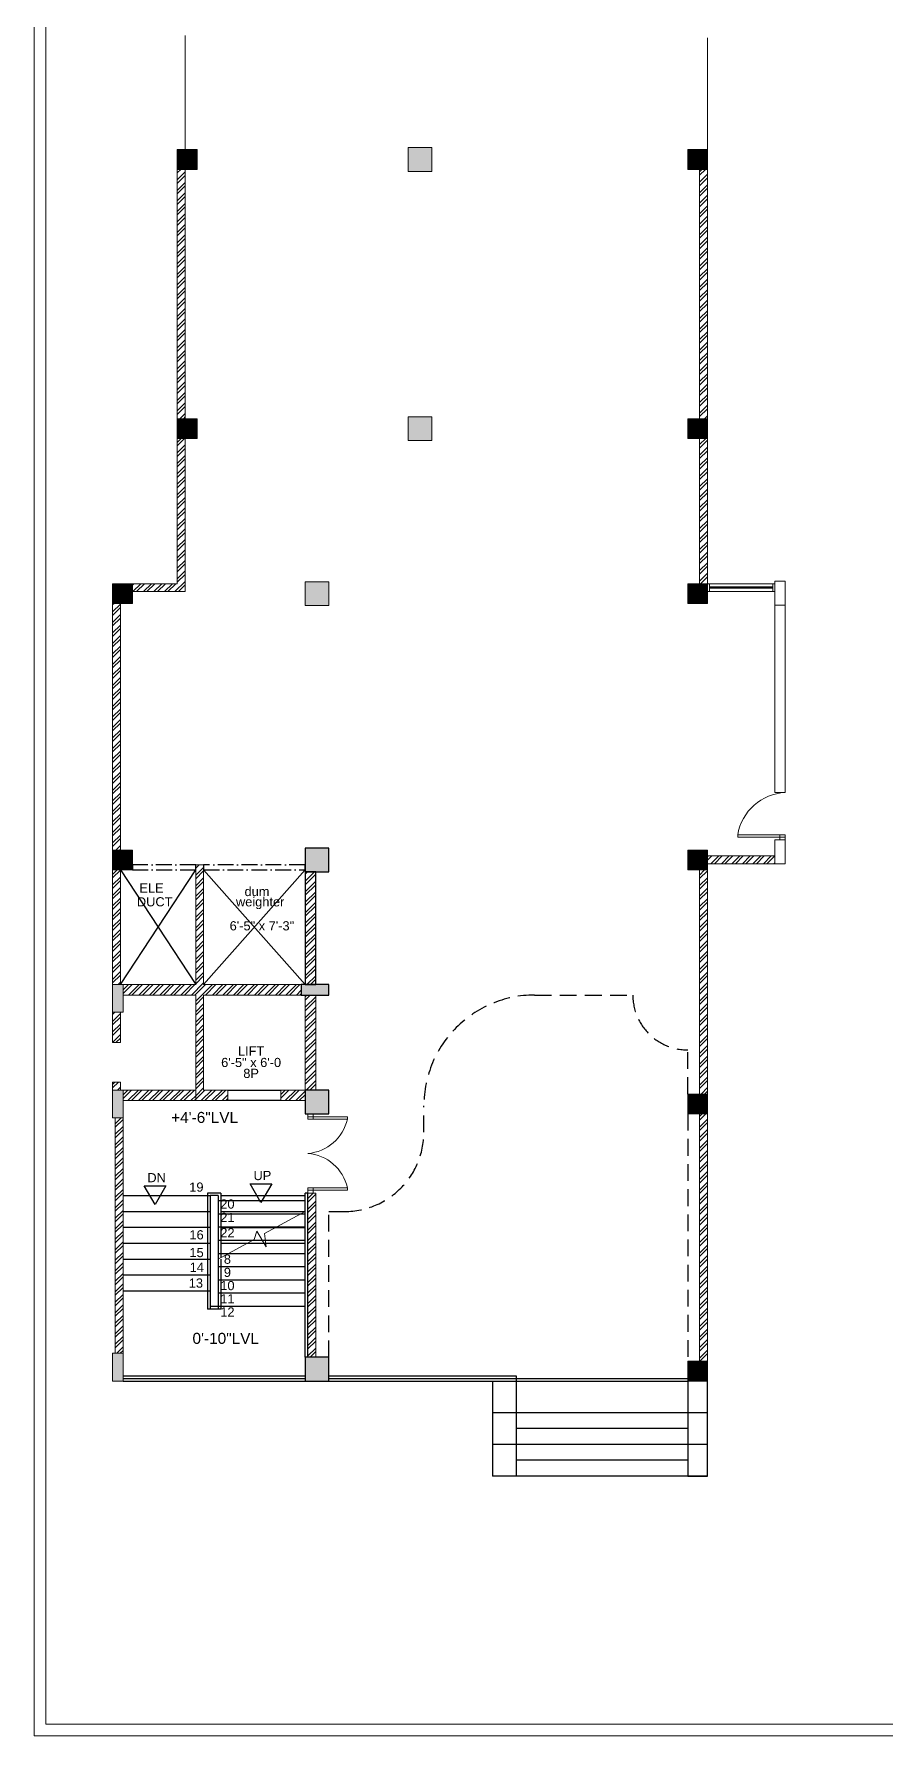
# Model space of a CAD drawing. Header units: inches. Extents: x 111501 to 134888, y 46021 to 52102.
# Drawn here: x 122921 to 123567, y 46327 to 47617 of the extents above; entities that cross this region are included whole.
import ezdxf
from ezdxf.enums import TextEntityAlignment as Align

# ---------------------------------------------------------------- set-up
doc = ezdxf.new("R2010")
doc.units = ezdxf.units.IN
doc.header["$MEASUREMENT"] = 0
doc.linetypes.add('ACAD_ISO10W100', pattern=[18, 12, -3, 0, -3])
doc.linetypes.add('DASHED', pattern=[19.05, 12.7, -6.35])
for name, color, linetype in [('10', 1, 'Continuous'), ('D', 251, 'Continuous'), ('H', 9, 'Continuous'), ('RO', 7, 'Continuous'), ('staircase', 6, 'Continuous')]:
    doc.layers.add(name, color=color, linetype=linetype)
for name, color, linetype, lineweight in [('column', 252, 'Continuous', 9), ('DOOR', 1, 'Continuous', 0), ('SHEET', 7, 'Continuous', 30), ('wall', 7, 'Continuous', 9), ('window', 140, 'Continuous', 15)]:
    doc.layers.add(name, color=color, linetype=linetype, lineweight=lineweight)
doc.styles.add('A', font='arial.ttf')
pattern_1 = [(45, (24102.6083, 0), (-3.97747564, 3.97747564), []), (45, (24105.26, 0), (-3.97747564, 3.97747564), [])]

msp = doc.modelspace()

# ---------------------------------------------------------------- hatches: boundary and pattern name
at = {"layer": 'column'}
h = msp.add_hatch(color=256, dxfattribs=at)
h.paths.add_polyline_path([(123204.91, 47327.03), (123204.91, 47309.03), (123222.91, 47309.03), (123222.91, 47327.03)])
h.paths.add_polyline_path([(123204.91, 47530.96), (123204.91, 47512.96), (123222.91, 47512.96), (123222.91, 47530.96)])
h.paths.add_polyline_path([(123204.91, 47734.89), (123204.91, 47716.89), (123222.91, 47716.89), (123222.91, 47734.89)])
h = msp.add_hatch(color=256, dxfattribs=at)
h.paths.add_polyline_path([(123029.91, 47525.51), (123029.91, 47514.51), (123040.91, 47514.51), (123040.91, 47525.51)])
h.paths.add_polyline_path([(123040.91, 47525.51), (123040.91, 47529.51), (123029.91, 47529.51), (123029.91, 47525.51)])
h.paths.add_polyline_path([(123040.91, 47514.51), (123044.91, 47514.51), (123044.91, 47525.51), (123040.91, 47525.51)])
h.paths.add_polyline_path([(123044.91, 47529.51), (123040.91, 47529.51), (123040.91, 47525.51), (123044.91, 47525.51)])
h = msp.add_hatch(color=256, dxfattribs=at)
h.paths.add_polyline_path([(123416.91, 47525.51), (123416.91, 47514.51), (123427.91, 47514.51), (123427.91, 47525.51)])
h.paths.add_polyline_path([(123427.91, 47525.51), (123427.91, 47529.51), (123416.91, 47529.51), (123416.91, 47525.51)])
h.paths.add_polyline_path([(123427.91, 47514.51), (123431.91, 47514.51), (123431.91, 47525.51), (123427.91, 47525.51)])
h.paths.add_polyline_path([(123431.91, 47529.51), (123427.91, 47529.51), (123427.91, 47525.51), (123431.91, 47525.51)])
h = msp.add_hatch(color=256, dxfattribs=at)
h.paths.add_polyline_path([(123029.91, 47321.58), (123029.91, 47310.58), (123040.91, 47310.58), (123040.91, 47321.58)])
h.paths.add_polyline_path([(123040.91, 47321.58), (123040.91, 47325.58), (123029.91, 47325.58), (123029.91, 47321.58)])
h.paths.add_polyline_path([(123040.91, 47310.58), (123044.91, 47310.58), (123044.91, 47321.58), (123040.91, 47321.58)])
h.paths.add_polyline_path([(123044.91, 47325.58), (123040.91, 47325.58), (123040.91, 47321.58), (123044.91, 47321.58)])
h = msp.add_hatch(color=256, dxfattribs=at)
h.paths.add_polyline_path([(123416.91, 47321.58), (123416.91, 47310.58), (123427.91, 47310.58), (123427.91, 47321.58)])
h.paths.add_polyline_path([(123427.91, 47321.58), (123427.91, 47325.58), (123416.91, 47325.58), (123416.91, 47321.58)])
h.paths.add_polyline_path([(123427.91, 47310.58), (123431.91, 47310.58), (123431.91, 47321.58), (123427.91, 47321.58)])
h.paths.add_polyline_path([(123431.91, 47325.58), (123427.91, 47325.58), (123427.91, 47321.58), (123431.91, 47321.58)])
for points in [[(122980.91, 47200.53), (122980.91, 47185.53), (122995.91, 47185.53), (122995.91, 47200.53)], [(123126.91, 47202.03), (123126.91, 47184.03), (123144.91, 47184.03), (123144.91, 47202.03)], [(122980.91, 46617.38), (122980.91, 46596.38), (122988.91, 46596.38), (122988.91, 46617.38)], [(123144.91, 46614.38), (123126.91, 46614.38), (123126.91, 46596.38), (123144.91, 46596.38)]]:
    msp.add_hatch(color=256, dxfattribs=at).paths.add_polyline_path(points)
h = msp.add_hatch(color=256, dxfattribs=at)
h.paths.add_polyline_path([(123431.91, 47196.58), (123431.91, 47185.58), (123420.91, 47185.58), (123420.91, 47196.58)])
h.paths.add_polyline_path([(123420.91, 47196.58), (123420.91, 47200.58), (123431.91, 47200.58), (123431.91, 47196.58)])
h.paths.add_polyline_path([(123420.91, 47185.58), (123416.91, 47185.58), (123416.91, 47196.58), (123420.91, 47196.58)])
h.paths.add_polyline_path([(123416.91, 47200.58), (123420.91, 47200.58), (123420.91, 47196.58), (123416.91, 47196.58)])
h = msp.add_hatch(color=256, dxfattribs=at)
h.paths.add_polyline_path([(122980.91, 46994.65), (122980.91, 46983.65), (122991.91, 46983.65), (122991.91, 46994.65)])
h.paths.add_polyline_path([(122991.91, 46994.65), (122991.91, 46998.65), (122980.91, 46998.65), (122980.91, 46994.65)])
h.paths.add_polyline_path([(122991.91, 46983.65), (122995.91, 46983.65), (122995.91, 46994.65), (122991.91, 46994.65)])
h.paths.add_polyline_path([(122995.91, 46998.65), (122991.91, 46998.65), (122991.91, 46994.65), (122995.91, 46994.65)])
h = msp.add_hatch(color=256, dxfattribs=at)
h.paths.add_polyline_path([(123144.91, 47000.1), (123126.91, 47000.1), (123126.91, 46982.1), (123144.91, 46982.1)])
h.paths.add_polyline_path([(123123.91, 46888.82), (123144.91, 46888.82), (123144.91, 46896.82), (123123.91, 46896.82)])
h.paths.add_polyline_path([(123144.91, 46816.82), (123126.91, 46816.82), (123126.91, 46798.82), (123144.91, 46798.82)])
h = msp.add_hatch(color=256, dxfattribs=at)
h.paths.add_polyline_path([(123431.91, 46994.65), (123431.91, 46983.65), (123420.91, 46983.65), (123420.91, 46994.65)])
h.paths.add_polyline_path([(123420.91, 46994.65), (123420.91, 46998.65), (123431.91, 46998.65), (123431.91, 46994.65)])
h.paths.add_polyline_path([(123420.91, 46983.65), (123416.91, 46983.65), (123416.91, 46994.65), (123420.91, 46994.65)])
h.paths.add_polyline_path([(123416.91, 46998.65), (123420.91, 46998.65), (123420.91, 46994.65), (123416.91, 46994.65)])
h = msp.add_hatch(color=256, dxfattribs=at)
h.paths.add_polyline_path([(122980.91, 46896.82), (122980.91, 46875.82), (122988.91, 46875.82), (122988.91, 46896.82)])
h.paths.add_polyline_path([(122980.91, 46816.82), (122980.91, 46795.82), (122988.91, 46795.82), (122988.91, 46816.82)])
h = msp.add_hatch(color=256, dxfattribs=at)
h.paths.add_polyline_path([(123431.91, 46809.87), (123431.91, 46798.87), (123420.91, 46798.87), (123420.91, 46809.87)])
h.paths.add_polyline_path([(123420.91, 46809.87), (123420.91, 46813.87), (123431.91, 46813.87), (123431.91, 46809.87)])
h.paths.add_polyline_path([(123420.91, 46798.87), (123416.91, 46798.87), (123416.91, 46809.87), (123420.91, 46809.87)])
h.paths.add_polyline_path([(123416.91, 46813.87), (123420.91, 46813.87), (123420.91, 46809.87), (123416.91, 46809.87)])
h = msp.add_hatch(color=256, dxfattribs=at)
h.paths.add_polyline_path([(123431.91, 46607.38), (123431.91, 46596.38), (123420.91, 46596.38), (123420.91, 46607.38)])
h.paths.add_polyline_path([(123420.91, 46607.38), (123420.91, 46611.38), (123431.91, 46611.38), (123431.91, 46607.38)])
h.paths.add_polyline_path([(123420.91, 46596.38), (123416.91, 46596.38), (123416.91, 46607.38), (123420.91, 46607.38)])
h.paths.add_polyline_path([(123416.91, 46611.38), (123420.91, 46611.38), (123420.91, 46607.38), (123416.91, 46607.38)])
at = {"layer": 'wall', "lineweight": 5}
h = msp.add_hatch(dxfattribs=at)
h.set_pattern_fill('ANSI32', color=256, scale=15, style=0)
h.set_pattern_definition(pattern_1)
h.paths.add_polyline_path([(123425.91, 47325.53), (123431.91, 47325.53), (123431.91, 47514.46), (123425.91, 47514.46)])
h.paths.add_polyline_path([(123425.91, 47733.39), (123431.91, 47733.39), (123431.91, 47918.31), (123425.91, 47918.31)])
h.paths.add_polyline_path([(123425.91, 47200.53), (123431.91, 47200.53), (123431.91, 47310.53), (123425.91, 47310.53)])
h = msp.add_hatch(dxfattribs=at)
h.set_pattern_fill('ANSI32', color=256, scale=15, style=0)
h.set_pattern_definition(pattern_1)
h.paths.add_polyline_path([(122995.91, 47194.53), (122995.91, 47200.53), (123029.91, 47200.53), (123029.91, 47310.53), (123035.91, 47310.53), (123035.91, 47302.05), (123035.91, 47283.99), (123035.91, 47275.04), (123035.91, 47256.99), (123035.91, 47248.52), (123035.91, 47230.47), (123035.91, 47219.57), (123035.91, 47201.51), (123035.91, 47194.53)])
h.paths.add_polyline_path([(123029.91, 47325.53), (123035.91, 47325.53), (123035.91, 47514.46), (123029.91, 47514.46)])
h = msp.add_hatch(dxfattribs=at)
h.set_pattern_fill('ANSI32', color=256, scale=15, style=0)
h.set_pattern_definition(pattern_1)
h.paths.add_polyline_path([(122980.91, 46998.6), (122980.91, 47185.53), (122986.91, 47185.53), (122986.91, 46998.6)])
h = msp.add_hatch(dxfattribs=at)
h.set_pattern_fill('ANSI32', color=256, scale=15, style=0)
h.set_pattern_definition(pattern_1)
h.paths.add_polyline_path([(123482.91, 46988.33), (123482.91, 46994.33), (123431.91, 46994.33), (123431.91, 46988.33)])
h = msp.add_hatch(dxfattribs=at)
h.set_pattern_fill('ANSI32', color=256, scale=15, style=0)
h.set_pattern_definition(pattern_1)
h.paths.add_polyline_path([(122980.91, 46983.6), (122986.91, 46983.6), (122986.91, 46896.82), (122980.91, 46896.82)])
h = msp.add_hatch(dxfattribs=at)
h.set_pattern_fill('ANSI32', color=256, scale=15, style=0)
h.set_pattern_definition(pattern_1)
h.paths.add_polyline_path([(123043.91, 46888.82), (123043.91, 46808.82), (123068.41, 46808.82), (123068.41, 46816.82), (123049.91, 46816.82), (123049.91, 46888.82), (123123.91, 46888.82), (123123.91, 46896.82), (123049.91, 46896.82), (123049.91, 46987.6), (123043.91, 46987.6), (123043.91, 46896.82), (122988.91, 46896.82), (122988.91, 46888.82)])
h = msp.add_hatch(dxfattribs=at)
h.set_pattern_fill('ANSI32', color=256, scale=15, style=0)
h.set_pattern_definition(pattern_1)
h.paths.add_polyline_path([(123126.91, 46982.1), (123126.91, 46896.82), (123134.91, 46896.82), (123134.91, 46982.1)])
h = msp.add_hatch(dxfattribs=at)
h.set_pattern_fill('ANSI32', color=256, scale=15, style=0)
h.set_pattern_definition(pattern_1)
h.paths.add_polyline_path([(123425.91, 46813.82), (123431.91, 46813.82), (123431.91, 46983.6), (123425.91, 46983.6)])
h = msp.add_hatch(dxfattribs=at)
h.set_pattern_fill('ANSI32', color=256, scale=15, style=0)
h.set_pattern_definition(pattern_1)
h.paths.add_polyline_path([(123126.91, 46816.82), (123134.91, 46816.82), (123134.91, 46888.82), (123126.91, 46888.82)])
h = msp.add_hatch(dxfattribs=at)
h.set_pattern_fill('ANSI32', color=256, scale=15, style=0)
h.set_pattern_definition(pattern_1)
h.paths.add_polyline_path([(122980.91, 46852.82), (122986.91, 46852.82), (122986.91, 46875.82), (122980.91, 46875.82)])
h = msp.add_hatch(dxfattribs=at)
h.set_pattern_fill('ANSI32', color=256, scale=15, style=0)
h.set_pattern_definition(pattern_1)
h.paths.add_polyline_path([(122980.91, 46822.82), (122980.91, 46816.82), (122986.91, 46816.82), (122986.91, 46822.82)])
h = msp.add_hatch(dxfattribs=at)
h.set_pattern_fill('ANSI32', color=256, scale=15, style=0)
h.set_pattern_definition(pattern_1)
h.paths.add_polyline_path([(122988.91, 46808.82), (123043.91, 46808.82), (123043.91, 46816.82), (122988.91, 46816.82)])
h = msp.add_hatch(dxfattribs=at)
h.set_pattern_fill('ANSI32', color=256, scale=15, style=0)
h.set_pattern_definition(pattern_1)
h.paths.add_polyline_path([(123108.41, 46808.82), (123126.91, 46808.82), (123126.91, 46816.82), (123108.41, 46816.82)])
h = msp.add_hatch(dxfattribs=at)
h.set_pattern_fill('ANSI32', color=256, scale=15, style=0)
h.set_pattern_definition(pattern_1)
h.paths.add_polyline_path([(123431.91, 46611.38), (123431.91, 46798.82), (123425.91, 46798.82), (123425.91, 46704.82), (123425.91, 46611.38)])
h = msp.add_hatch(dxfattribs=at)
h.set_pattern_fill('ANSI32', color=256, scale=15, style=0)
h.set_pattern_definition(pattern_1)
h.paths.add_polyline_path([(122988.91, 46617.38), (122988.91, 46795.82), (122982.91, 46795.82), (122982.91, 46617.38), (122988.91, 46617.38)])
h = msp.add_hatch(dxfattribs=at)
h.set_pattern_fill('ANSI32', color=256, scale=15, style=0)
h.set_pattern_definition([(45, (24941.616, 0), (-3.97747564, 3.97747564), []), (45, (24944.268, 0), (-3.97747564, 3.97747564), [])])
h.paths.add_polyline_path([(123128.91, 46738.82), (123134.91, 46738.82), (123134.91, 46732.82), (123134.91, 46728.57), (123134.91, 46727.09, 0.0721709), (123134.91, 46726.6), (123134.91, 46648.38), (123134.91, 46642.38), (123134.91, 46614.38), (123128.91, 46614.38)])

# ---------------------------------------------------------------- linework, layer by layer
at = {"lineweight": 5}
msp.add_lwpolyline([(123128.91, 46614.38), (123134.91, 46614.38), (123134.91, 46738.82), (123128.91, 46738.82)], close=True, dxfattribs=at)
at = {"layer": '10', "linetype": 'Continuous'}
for p, q in [((123126.91, 46982.1), (123126.91, 46896.82)), ((123062.86, 46738.83), (123052.97, 46738.83)), ((123060.86, 46736.83), (123054.97, 46736.83))]:
    msp.add_line(p, q, dxfattribs=at)
for points in [[(123013.15, 46730.09), (123004.98, 46744.25), (123021.33, 46744.25)], [(123093.37, 46731.72), (123085.2, 46745.88), (123101.55, 46745.88)]]:
    msp.add_lwpolyline(points, close=True, dxfattribs=at)
at = {"layer": 'column'}
msp.add_line((123126.91, 46738.82), (123126.91, 46736.82), dxfattribs=at)
for points in [[(123029.91, 47529.46), (123044.91, 47529.46), (123044.91, 47514.46), (123029.91, 47514.46)], [(123222.91, 47530.96), (123204.91, 47530.96), (123204.91, 47512.96), (123222.91, 47512.96)], [(123416.91, 47529.46), (123431.91, 47529.46), (123431.91, 47514.46), (123416.91, 47514.46)], [(123222.91, 47327.03), (123204.91, 47327.03), (123204.91, 47309.03), (123222.91, 47309.03)], [(123029.91, 47325.53), (123044.91, 47325.53), (123044.91, 47310.53), (123029.91, 47310.53)], [(123416.91, 47325.53), (123431.91, 47325.53), (123431.91, 47310.53), (123416.91, 47310.53)], [(122980.91, 47200.53), (122995.91, 47200.53), (122995.91, 47185.53), (122980.91, 47185.53)], [(123144.91, 47202.03), (123126.91, 47202.03), (123126.91, 47184.03), (123144.91, 47184.03)], [(123431.91, 47200.53), (123416.91, 47200.53), (123416.91, 47185.53), (123431.91, 47185.53)], [(122980.91, 46998.6), (122995.91, 46998.6), (122995.91, 46983.6), (122980.91, 46983.6)], [(123431.91, 46998.6), (123416.91, 46998.6), (123416.91, 46983.6), (123431.91, 46983.6)], [(122988.91, 46875.82), (122988.91, 46896.82), (122980.91, 46896.82), (122980.91, 46875.82)], [(122988.91, 46795.82), (122988.91, 46816.82), (122980.91, 46816.82), (122980.91, 46795.82)], [(123431.91, 46813.82), (123416.91, 46813.82), (123416.91, 46798.82), (123431.91, 46798.82)], [(122988.91, 46596.38), (122988.91, 46617.38), (122980.91, 46617.38), (122980.91, 46596.38)], [(123431.91, 46611.38), (123416.91, 46611.38), (123416.91, 46596.38), (123431.91, 46596.38)]]:
    msp.add_lwpolyline(points, close=True, dxfattribs=at)
at = {"layer": 'DOOR', "linetype": 'Continuous'}
for p, q in [((123096.09, 46708.04), (123126.91, 46724.83)), ((123090.22, 46710.01), (123088.15, 46703.71)), ((123090.22, 46710.01), (123097.46, 46697.93)), ((123097.46, 46697.93), (123096.09, 46708.04)), ((123060.86, 46688.83), (123088.15, 46703.71))]:
    msp.add_line(p, q, dxfattribs=at)
at = {"layer": 'DOOR', "color": 5, "linetype": 'Continuous', "lineweight": 0}
for points in [[(123490.91, 47010.33), (123490.91, 47008.48), (123454.86, 47008.48), (123454.86, 47010.33)], [(123490.91, 47006.33), (123490.91, 47010.33), (123486.91, 47010.33), (123486.91, 47006.33)], [(123128.91, 46742.82), (123128.91, 46740.97), (123158.96, 46740.97), (123158.96, 46742.82)], [(123128.91, 46738.82), (123128.91, 46742.82), (123132.91, 46742.82), (123132.91, 46738.82)]]:
    msp.add_lwpolyline(points, close=True, dxfattribs=at)
at = {"layer": 'DOOR', "color": 5, "linetype": 'Continuous', "lineweight": 0, "elevation": 0.11}
for points in [[(123128.93, 46798.81), (123128.93, 46794.81), (123132.93, 46794.81), (123132.93, 46798.81)], [(123128.93, 46794.81), (123128.93, 46796.66), (123158.97, 46796.66), (123158.97, 46794.81)]]:
    msp.add_lwpolyline(points, close=True, dxfattribs=at)
at = {"layer": 'DOOR', "color": 5, "linetype": 'Continuous', "lineweight": 0}
for centre, radius, start, end in [((123492.8, 47003.87, -0.46), 38.48, 92.81392, 170.32693), ((123126.32, 46802.19, 0.17), 33.48, 274.4624, 347.26518), ((123126.3, 46735.44, 0.06), 33.48, 12.73574, 85.52163)]:
    msp.add_arc(centre, radius, start, end, dxfattribs=at)
at = {"layer": 'H'}
for p, q in [((122986.91, 46896.82), (123043.91, 46983.6)), ((122986.91, 46983.6), (123043.91, 46896.82)), ((123049.91, 46983.6), (123126.91, 46896.82)), ((123126.91, 46983.6), (123049.91, 46896.82)), ((123126.91, 46732.83), (123060.86, 46732.83)), ((123126.91, 46722.83), (123060.86, 46722.83)), ((123126.91, 46712.83), (123060.86, 46712.83)), ((123126.91, 46702.83), (123060.86, 46702.83))]:
    msp.add_line(p, q, dxfattribs=at)
at = {"layer": 'H', "linetype": 'DASHED'}
for p, q in [((123300.91, 46888.82), (123375.34, 46888.82)), ((123416.91, 46813.82), (123416.91, 46847.25)), ((123216.91, 46784.83), (123216.91, 46804.82)), ((123416.91, 46798.82), (123416.91, 46611.38)), ((123144.91, 46724.83), (123156.91, 46724.83)), ((123144.91, 46614.38), (123144.91, 46724.83))]:
    msp.add_line(p, q, dxfattribs=at)
for centre, radius, start, end in [((123300.91, 46804.82), 84, 90, 180), ((123416.91, 46888.82), 41.57, 180, 270), ((123156.91, 46784.83), 60, 270, 0)]:
    msp.add_arc(centre, radius, start, end, dxfattribs=at)
at = {"layer": 'RO', "color": 7, "linetype": 'Continuous'}
for points in [[(123144.91, 47000.1), (123126.91, 47000.1), (123126.91, 46982.1), (123144.91, 46982.1)], [(123134.91, 46982.1), (123126.91, 46982.1), (123126.91, 46896.82), (123134.91, 46896.82)], [(123123.91, 46888.82), (123144.91, 46888.82), (123144.91, 46896.82), (123123.91, 46896.82)], [(123144.91, 46816.82), (123126.91, 46816.82), (123126.91, 46798.82), (123144.91, 46798.82)], [(123144.91, 46614.38), (123126.91, 46614.38), (123126.91, 46596.38), (123144.91, 46596.38)]]:
    msp.add_lwpolyline(points, close=True, dxfattribs=at)
at = {"layer": 'RO', "color": 7, "linetype": 'ACAD_ISO10W100'}
for points in [[(122995.91, 46983.6), (123043.91, 46983.6), (123043.91, 46987.6), (122995.91, 46987.6)], [(123049.91, 46983.6), (123126.91, 46983.6), (123126.91, 46987.6), (123049.91, 46987.6)]]:
    msp.add_lwpolyline(points, close=True, dxfattribs=at)
at = {"layer": 'SHEET', "color": 0, "lineweight": 5, "ltscale": 25}
for points in [[(122921.35, 46327.43), (124255.98, 46327.43), (124255.98, 48063.98), (122921.35, 48063.98)], [(122930.27, 46336.36), (124247.05, 46336.36), (124247.05, 48055.06), (122930.27, 48055.06)]]:
    msp.add_lwpolyline(points, close=True, dxfattribs=at)
at = {"layer": 'staircase'}
for p, q in [((123068.41, 46816.82), (123108.41, 46816.82)), ((123108.41, 46808.82), (123068.41, 46808.82)), ((122988.91, 46736.83), (123054.97, 46736.83)), ((123052.97, 46738.83), (123052.97, 46688.83)), ((123054.97, 46736.83), (123054.97, 46688.83)), ((123060.86, 46736.83), (123060.86, 46688.83)), ((123062.86, 46738.83), (123062.86, 46689.92)), ((123062.86, 46736.82), (123126.91, 46736.82)), ((123128.91, 46738.82), (123126.91, 46738.82)), ((123126.91, 46700.83), (123126.91, 46738.82)), ((123128.91, 46614.38), (123128.91, 46738.82)), ((122988.91, 46724.83), (123054.97, 46724.83)), ((123062.86, 46724.82), (123126.91, 46724.82)), ((122988.91, 46712.83), (123054.97, 46712.83)), ((123062.86, 46712.82), (123126.91, 46712.82)), ((122988.91, 46700.83), (123054.97, 46700.83)), ((123062.86, 46700.82), (123126.91, 46700.82)), ((123126.91, 46652.83), (123126.91, 46700.83)), ((122988.91, 46688.83), (123054.97, 46688.83)), ((123052.97, 46688.83), (123052.97, 46650.83)), ((123054.97, 46688.83), (123054.97, 46650.83)), ((123126.91, 46692.83), (123060.86, 46692.83)), ((123060.86, 46688.83), (123060.86, 46650.83)), ((123126.91, 46682.83), (123060.86, 46682.83)), ((123062.86, 46688.83), (123062.86, 46650.83)), ((122988.91, 46676.83), (123054.97, 46676.83)), ((123126.91, 46672.83), (123060.86, 46672.83)), ((122988.91, 46664.83), (123054.97, 46664.83)), ((123126.91, 46662.83), (123060.86, 46662.83)), ((123062.86, 46650.83), (123052.97, 46650.83)), ((123060.86, 46652.83), (123054.97, 46652.83)), ((123126.91, 46652.83), (123060.86, 46652.83)), ((123126.91, 46614.38), (123126.91, 46652.83)), ((122988.91, 46600.38), (123126.91, 46600.38)), ((122988.91, 46598.38), (123126.91, 46598.38)), ((122988.91, 46596.38), (123126.91, 46596.38)), ((123144.91, 46600.38), (123286.91, 46600.38)), ((123144.91, 46598.38), (123268.91, 46598.38)), ((123144.91, 46596.38), (123268.91, 46596.38)), ((123268.91, 46598.38), (123413.75, 46598.38)), ((123268.91, 46596.38), (123268.91, 46524.38)), ((123268.91, 46596.38), (123413.75, 46596.38)), ((123286.91, 46600.38), (123286.91, 46596.38)), ((123286.91, 46596.38), (123286.91, 46524.38)), ((123410.19, 46596.38), (123416.91, 46596.38)), ((123413.97, 46598.38), (123416.91, 46598.38)), ((123416.91, 46596.38), (123416.91, 46524.38)), ((123431.91, 46572.38), (123268.91, 46572.38)), ((123416.91, 46560.38), (123286.91, 46560.38)), ((123431.91, 46548.38), (123268.91, 46548.38)), ((123416.91, 46536.38), (123286.91, 46536.38)), ((123431.91, 46524.38), (123268.91, 46524.38))]:
    msp.add_line(p, q, dxfattribs=at)
msp.add_lwpolyline([(123416.91, 46524.38), (123431.91, 46524.38), (123431.91, 46596.38), (123416.91, 46596.38)], close=True, dxfattribs=at)
at = {"layer": 'wall'}
for p, q in [((123035.91, 47615.91), (123035.91, 47529.46)), ((123431.91, 47529.46), (123431.91, 47614.16)), ((123029.91, 47529.46), (123029.91, 47325.53)), ((123035.91, 47514.46), (123035.91, 47325.53)), ((123425.91, 47325.53), (123425.91, 47514.46)), ((123431.91, 47325.53), (123431.91, 47514.46)), ((123029.91, 47310.53), (123029.91, 47200.53)), ((123035.91, 47310.53), (123035.91, 47194.53)), ((123425.91, 47310.53), (123425.91, 47200.53)), ((123431.91, 47310.53), (123431.91, 47200.53)), ((122995.91, 47200.53), (123029.91, 47200.53)), ((122980.91, 46998.6), (122980.91, 47185.53)), ((122986.91, 46998.6), (122986.91, 47185.53)), ((122995.91, 47194.53), (123035.91, 47194.53)), ((123431.91, 47194.53), (123482.91, 47194.53)), ((123482.91, 46994.33), (123431.91, 46994.33)), ((122980.91, 46983.6), (122980.91, 46896.82)), ((122986.91, 46983.6), (122986.91, 46896.82)), ((123049.91, 46987.6), (123043.91, 46987.6)), ((123043.91, 46896.82), (123043.91, 46987.6)), ((123049.91, 46896.82), (123049.91, 46987.6)), ((123425.91, 46813.82), (123425.91, 46983.6)), ((123482.91, 46988.33), (123431.91, 46988.33)), ((123431.91, 46813.82), (123431.91, 46983.6)), ((123043.91, 46896.82), (122988.91, 46896.82)), ((123043.91, 46888.82), (122988.91, 46888.82)), ((123043.91, 46808.82), (123043.91, 46888.82)), ((123123.91, 46896.82), (123049.91, 46896.82)), ((123123.91, 46888.82), (123049.91, 46888.82)), ((123049.91, 46816.82), (123049.91, 46888.82)), ((123126.91, 46808.83), (123126.91, 46888.82)), ((123134.91, 46816.82), (123134.91, 46888.82)), ((123068.41, 46816.82), (123049.91, 46816.82)), ((123068.41, 46816.82), (123068.41, 46808.82)), ((123126.91, 46816.82), (123108.41, 46816.82)), ((123108.41, 46816.82), (123108.41, 46808.82)), ((122988.91, 46800.83), (122988.91, 46602.38)), ((123068.41, 46808.82), (123043.91, 46808.82)), ((123126.91, 46808.82), (123108.41, 46808.82)), ((123425.91, 46611.38), (123425.91, 46798.82)), ((123431.91, 46611.38), (123431.91, 46798.82)), ((122982.91, 46795.82), (122982.91, 46617.38))]:
    msp.add_line(p, q, dxfattribs=at)
for points in [[(123431.91, 47194.53), (123482.91, 47194.53), (123482.91, 47200.53), (123431.91, 47200.53)], [(123490.91, 47184.33), (123482.91, 47184.33), (123482.91, 47202.33), (123490.91, 47202.33)], [(123490.91, 47042.33), (123482.91, 47042.33), (123482.91, 47184.33), (123490.91, 47184.33)], [(123490.91, 46988.33), (123482.91, 46988.33), (123482.91, 47006.33), (123490.91, 47006.33)], [(122980.91, 46875.82), (122986.91, 46875.82), (122986.91, 46852.82), (122980.91, 46852.82)], [(122980.91, 46816.82), (122986.91, 46816.82), (122986.91, 46822.82), (122980.91, 46822.82)], [(123043.91, 46808.82), (122988.91, 46808.82), (122988.91, 46816.82), (123043.91, 46816.82)]]:
    msp.add_lwpolyline(points, close=True, dxfattribs=at)
for points in [[(123433.41, 47194.53), (123433.41, 47200.53)], [(123481.41, 47194.53), (123481.41, 47200.53)]]:
    msp.add_lwpolyline(points, dxfattribs=at)
at = {"layer": 'window', "lineweight": 5}
for p, q in [((123433.41, 47198.03), (123481.41, 47198.03)), ((123433.41, 47197.53), (123481.41, 47197.53)), ((123433.41, 47197.03), (123481.41, 47197.03))]:
    msp.add_line(p, q, dxfattribs=at)

# ---------------------------------------------------------------- texts
at = {"layer": 'D', "style": 'A'}
for s, height, p in [('ELE', 6.95, (123010.45, 46966.49)), ('dum', 6.95, (123090.4, 46963.82)), ('DUCT', 6.95, (123012.83, 46956.01)), ('weighter', 6.95, (123092.79, 46956.01)), ('6\'-5" x 7\'-3"', 6.9498, (123094.12, 46937.81)), ('LIFT', 6.95, (123085.95, 46842.97)), ('6\'-5" x 6\'-0', 6.9498, (123085.95, 46834.28)), ('8P', 6.95, (123085.95, 46826.02)), ('DN', 6.95, (123014.28, 46746.98)), ('19', 6.95, (123044.44, 46739.84)), ('UP', 6.95, (123094.5, 46748.61)), ('20', 6.95, (123067.97, 46727.04)), ('21', 6.95, (123067.97, 46716.86)), ('16', 6.95, (123044.58, 46703.68)), ('22', 6.95, (123067.97, 46705.22)), ('15', 6.95, (123044.58, 46690.26)), ('14', 6.95, (123044.74, 46679.07)), ('8', 6.95, (123067.97, 46685.22)), ('9', 6.95, (123067.97, 46675.22)), ('13', 6.95, (123044.06, 46667.12)), ('10', 6.95, (123067.97, 46665.22)), ('11', 6.95, (123067.97, 46655.22)), ('12', 6.95, (123067.97, 46645.22))]:
    msp.add_text(s, height=height, dxfattribs=at).set_placement(p, align=Align.CENTER)
for s, p in [('+4\'-6"LVL', (123025.32, 46791.94)), ('0\'-10"LVL', (123041.5, 46624.54))]:
    msp.add_text(s, height=8.34, dxfattribs=at).set_placement(p)

doc.saveas('drawing.dxf')
